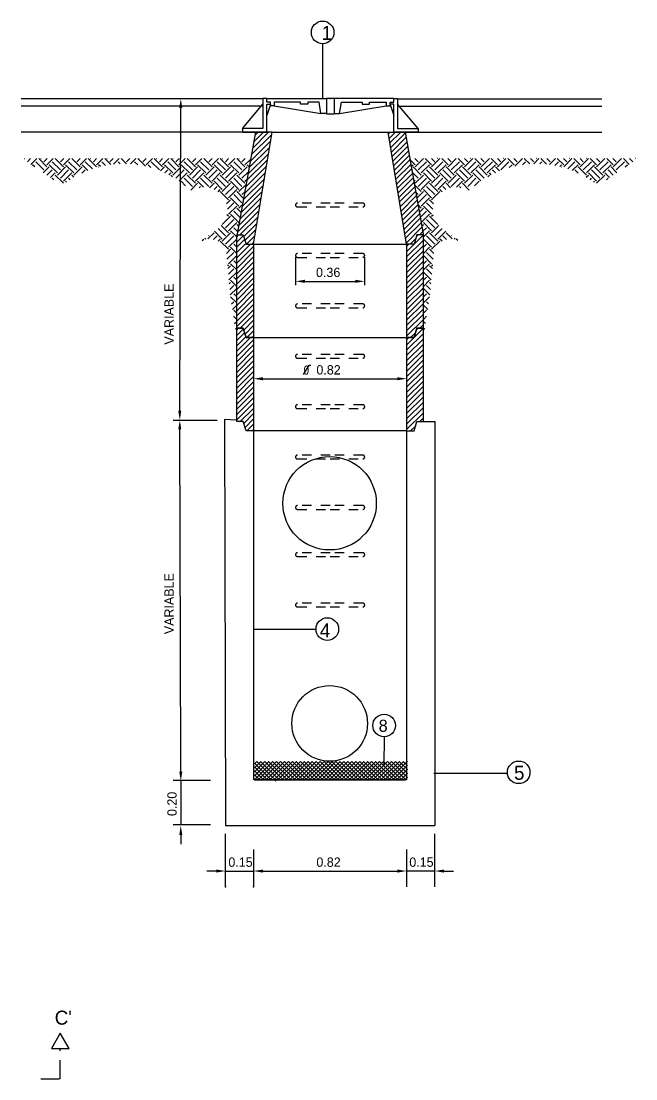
# Model space of a CAD drawing. Extents: x 0.2 to 16.1, y 0.2 to 12.8.
# Drawn here: x 9.53 to 16.12, y 1.31 to 12.65 of the extents above; entities that cross this region are included whole.
import ezdxf

# ---------------------------------------------------------------- set-up
doc = ezdxf.new("R2010")
doc.units = 0
doc.header["$LTSCALE"] = 0.4
doc.header["$MEASUREMENT"] = 0
doc.linetypes.add('DASHDOT', pattern=[1, 0.5, -0.25, 0, -0.25])
doc.linetypes.add('HIDDEN', pattern=[0.375, 0.25, -0.125])
doc.layers.get('0').update_dxf_attribs({"linetype": 'CONTINUOUS'})
for name, color, linetype in [('ANILLO', 1, 'CONTINUOUS'), ('CERCHA', 2, 'CONTINUOUS'), ('RALLADO', 7, 'CONTINUOUS'), ('SECCION', 7, 'CONTINUOUS'), ('TAPA', 7, 'CONTINUOUS')]:
    doc.layers.add(name, color=color, linetype=linetype)
doc.styles.add('DIN', font='DIN')
doc.styles.add('LEROY', font='leroy')

# ---------------------------------------------------------------- blocks, each defined once
blk = doc.blocks.new('*X34')
at = {"color": 0}
for p, q in [((22.1, 17.984), (22.296, 18.18)), ((22.1, 18.027), (22.253, 18.18)), ((22.1, 18.069), (22.211, 18.18)), ((22.1, 18.112), (22.168, 18.18)), ((22.1, 18.154), (22.126, 18.18)), ((22.281, 17.982), (22.1, 18.163)), ((22.323, 17.982), (22.125, 18.18)), ((22.14, 17.982), (22.338, 18.18)), ((22.365, 17.982), (22.167, 18.18)), ((22.182, 17.982), (22.38, 18.18)), ((22.408, 17.982), (22.21, 18.18)), ((22.225, 17.982), (22.423, 18.18)), ((22.45, 17.982), (22.252, 18.18)), ((22.267, 17.982), (22.465, 18.18)), ((22.493, 17.982), (22.295, 18.18)), ((22.31, 17.982), (22.508, 18.18)), ((22.535, 17.982), (22.337, 18.18)), ((22.352, 17.982), (22.55, 18.18)), ((22.578, 17.982), (22.379, 18.18)), ((22.394, 17.982), (22.593, 18.18)), ((22.62, 17.982), (22.422, 18.18)), ((22.437, 17.982), (22.635, 18.18)), ((22.662, 17.982), (22.464, 18.18)), ((22.479, 17.982), (22.677, 18.18)), ((22.705, 17.982), (22.507, 18.18)), ((22.522, 17.982), (22.72, 18.18)), ((22.747, 17.982), (22.549, 18.18)), ((22.564, 17.982), (22.762, 18.18)), ((22.79, 17.982), (22.592, 18.18)), ((22.607, 17.982), (22.805, 18.18)), ((22.832, 17.982), (22.634, 18.18)), ((22.649, 17.982), (22.847, 18.18)), ((22.875, 17.982), (22.676, 18.18)), ((22.691, 17.982), (22.89, 18.18)), ((22.917, 17.982), (22.719, 18.18)), ((22.734, 17.982), (22.932, 18.18)), ((22.959, 17.982), (22.761, 18.18)), ((22.776, 17.982), (22.974, 18.18)), ((23.002, 17.982), (22.804, 18.18)), ((22.819, 17.982), (23.017, 18.18)), ((23.044, 17.982), (22.846, 18.18)), ((22.861, 17.982), (23.059, 18.18)), ((23.087, 17.982), (22.889, 18.18)), ((22.904, 17.982), (23.102, 18.18)), ((23.129, 17.982), (22.931, 18.18)), ((22.946, 17.982), (23.144, 18.18)), ((23.172, 17.982), (22.973, 18.18)), ((22.988, 17.982), (23.186, 18.18)), ((23.214, 17.982), (23.016, 18.18)), ((23.031, 17.982), (23.229, 18.18)), ((23.256, 17.982), (23.058, 18.18)), ((23.073, 17.982), (23.271, 18.18)), ((23.299, 17.982), (23.101, 18.18)), ((23.116, 17.982), (23.314, 18.18)), ((23.341, 17.982), (23.143, 18.18)), ((23.158, 17.982), (23.356, 18.18)), ((23.384, 17.982), (23.186, 18.18)), ((23.2, 17.982), (23.399, 18.18)), ((23.426, 17.982), (23.228, 18.18)), ((23.243, 17.982), (23.441, 18.18)), ((23.469, 17.982), (23.27, 18.18)), ((23.285, 17.982), (23.483, 18.18)), ((23.511, 17.982), (23.313, 18.18)), ((23.328, 17.982), (23.526, 18.18)), ((23.553, 17.982), (23.355, 18.18)), ((23.37, 17.982), (23.568, 18.18)), ((23.596, 17.982), (23.398, 18.18)), ((23.413, 17.982), (23.611, 18.18)), ((23.638, 17.982), (23.44, 18.18)), ((23.455, 17.982), (23.653, 18.18)), ((23.681, 17.982), (23.483, 18.18)), ((23.497, 17.982), (23.696, 18.18)), ((23.723, 17.982), (23.525, 18.18)), ((23.54, 17.982), (23.738, 18.18)), ((23.741, 18.007), (23.567, 18.18)), ((23.582, 17.982), (23.741, 18.14)), ((23.741, 18.049), (23.61, 18.18)), ((23.741, 18.092), (23.652, 18.18)), ((23.741, 18.134), (23.695, 18.18)), ((23.741, 18.177), (23.737, 18.18)), ((22.238, 17.982), (22.1, 18.121)), ((22.196, 17.982), (22.1, 18.078)), ((22.153, 17.982), (22.1, 18.036)), ((23.625, 17.982), (23.741, 18.098)), ((23.667, 17.982), (23.741, 18.055)), ((22.111, 17.982), (22.1, 17.993)), ((23.71, 17.982), (23.741, 18.013))]:
    blk.add_line(p, q, dxfattribs=at)
blk = doc.blocks.new('*X32')
at = {"color": 0}
for p, q in [((27.334, 24.638), (27.336, 24.64)), ((27.367, 24.605), (27.402, 24.64)), ((27.405, 24.576), (27.468, 24.64)), ((27.544, 24.517), (27.456, 24.605)), ((27.577, 24.55), (27.489, 24.638)), ((27.511, 24.638), (27.513, 24.64)), ((27.544, 24.605), (27.579, 24.64)), ((27.577, 24.572), (27.645, 24.64)), ((27.721, 24.517), (27.632, 24.605)), ((27.754, 24.55), (27.666, 24.638)), ((27.688, 24.638), (27.689, 24.64)), ((27.721, 24.605), (27.756, 24.64)), ((27.754, 24.572), (27.822, 24.64)), ((27.898, 24.517), (27.809, 24.605)), ((27.931, 24.55), (27.842, 24.638)), ((27.864, 24.638), (27.866, 24.64)), ((27.898, 24.605), (27.932, 24.64)), ((27.931, 24.572), (27.999, 24.64)), ((28.063, 24.528), (27.986, 24.605)), ((28.107, 24.55), (28.019, 24.638)), ((28.041, 24.638), (28.043, 24.64)), ((28.074, 24.605), (28.109, 24.64)), ((28.107, 24.572), (28.176, 24.64)), ((28.203, 24.565), (28.163, 24.605)), ((28.26, 24.574), (28.196, 24.638)), ((28.218, 24.638), (28.22, 24.64)), ((28.251, 24.605), (28.286, 24.64)), ((28.29, 24.577), (28.352, 24.64)), ((28.362, 24.582), (28.34, 24.605)), ((28.428, 24.583), (28.373, 24.638)), ((28.395, 24.638), (28.397, 24.64)), ((28.428, 24.605), (28.463, 24.64)), ((28.47, 24.581), (28.529, 24.64)), ((28.549, 24.572), (28.516, 24.605)), ((28.631, 24.557), (28.549, 24.638)), ((28.572, 24.638), (28.573, 24.64)), ((28.605, 24.605), (28.64, 24.64)), ((28.638, 24.572), (28.706, 24.64)), ((28.781, 24.517), (28.693, 24.605)), ((28.815, 24.55), (28.726, 24.638)), ((28.748, 24.638), (28.75, 24.64)), ((28.781, 24.605), (28.816, 24.64)), ((28.815, 24.572), (28.883, 24.64)), ((28.958, 24.517), (28.87, 24.605)), ((28.991, 24.55), (28.903, 24.638)), ((28.925, 24.638), (28.927, 24.64)), ((28.958, 24.605), (28.993, 24.64)), ((28.991, 24.572), (29.059, 24.64)), ((29.135, 24.517), (29.047, 24.605)), ((29.168, 24.55), (29.08, 24.638)), ((29.102, 24.638), (29.104, 24.64)), ((29.135, 24.605), (29.17, 24.64)), ((29.168, 24.572), (29.236, 24.64)), ((29.312, 24.517), (29.223, 24.605)), ((29.345, 24.55), (29.257, 24.638)), ((29.279, 24.638), (29.28, 24.64)), ((29.312, 24.605), (29.347, 24.64)), ((29.345, 24.572), (29.413, 24.64)), ((29.489, 24.517), (29.4, 24.605)), ((29.522, 24.55), (29.433, 24.638)), ((29.455, 24.638), (29.457, 24.64)), ((29.489, 24.605), (29.523, 24.64)), ((29.522, 24.572), (29.59, 24.64)), ((29.665, 24.517), (29.577, 24.605)), ((29.698, 24.55), (29.61, 24.638)), ((29.632, 24.638), (29.634, 24.64)), ((29.665, 24.605), (29.7, 24.64)), ((29.698, 24.572), (29.759, 24.632)), ((27.447, 24.548), (27.422, 24.572)), ((27.537, 24.487), (27.599, 24.55)), ((27.576, 24.46), (27.632, 24.517)), ((27.688, 24.484), (27.599, 24.572)), ((27.616, 24.434), (27.666, 24.484)), ((27.688, 24.461), (27.776, 24.55)), ((27.721, 24.428), (27.809, 24.517)), ((27.754, 24.395), (27.842, 24.484)), ((27.864, 24.484), (27.776, 24.572)), ((27.864, 24.461), (27.953, 24.55)), ((27.952, 24.483), (27.986, 24.517)), ((28.015, 24.51), (27.953, 24.572)), ((28.127, 24.547), (28.13, 24.55)), ((28.149, 24.553), (28.13, 24.572)), ((28.69, 24.542), (28.66, 24.572)), ((28.793, 24.506), (28.837, 24.55)), ((28.925, 24.484), (28.837, 24.572)), ((28.839, 24.486), (28.87, 24.517)), ((28.884, 24.464), (28.903, 24.484)), ((28.925, 24.461), (29.013, 24.55)), ((28.958, 24.428), (29.047, 24.517)), ((28.994, 24.398), (29.08, 24.484)), ((29.102, 24.484), (29.013, 24.572)), ((29.102, 24.461), (29.19, 24.55)), ((29.135, 24.428), (29.223, 24.517)), ((29.168, 24.395), (29.257, 24.484)), ((29.279, 24.484), (29.19, 24.572)), ((29.279, 24.461), (29.367, 24.55)), ((29.312, 24.428), (29.4, 24.517)), ((29.345, 24.395), (29.433, 24.484)), ((29.455, 24.484), (29.367, 24.572)), ((29.455, 24.461), (29.544, 24.55)), ((29.489, 24.428), (29.577, 24.517)), ((29.522, 24.395), (29.61, 24.484)), ((29.632, 24.484), (29.544, 24.572)), ((29.632, 24.461), (29.721, 24.55)), ((29.665, 24.428), (29.734, 24.497)), ((29.744, 24.549), (29.721, 24.572)), ((27.65, 24.411), (27.632, 24.428)), ((27.754, 24.373), (27.666, 24.461)), ((27.786, 24.385), (27.776, 24.395)), ((27.825, 24.412), (27.809, 24.428)), ((27.866, 24.438), (27.842, 24.461)), ((28.92, 24.444), (28.903, 24.461)), ((29.062, 24.346), (29.013, 24.395)), ((29.135, 24.34), (29.047, 24.428)), ((29.168, 24.373), (29.08, 24.461)), ((29.118, 24.3), (29.19, 24.373)), ((29.255, 24.331), (29.19, 24.395)), ((29.312, 24.34), (29.223, 24.428)), ((29.345, 24.373), (29.257, 24.461)), ((29.319, 24.325), (29.367, 24.373)), ((29.455, 24.307), (29.367, 24.395)), ((29.489, 24.34), (29.4, 24.428)), ((29.522, 24.373), (29.433, 24.461)), ((29.455, 24.285), (29.544, 24.373)), ((29.632, 24.307), (29.544, 24.395)), ((29.665, 24.34), (29.577, 24.428)), ((29.698, 24.373), (29.61, 24.461)), ((29.632, 24.285), (29.71, 24.362)), ((29.698, 24.395), (29.72, 24.416)), ((29.207, 24.324), (29.223, 24.34)), ((29.368, 24.308), (29.4, 24.34)), ((29.41, 24.283), (29.433, 24.307)), ((29.522, 24.196), (29.433, 24.285)), ((29.489, 24.252), (29.577, 24.34)), ((29.522, 24.218), (29.61, 24.307)), ((29.665, 24.163), (29.577, 24.252)), ((29.683, 24.212), (29.61, 24.285)), ((29.665, 24.252), (29.695, 24.281)), ((29.5, 24.153), (29.544, 24.196)), ((29.509, 24.095), (29.577, 24.163)), ((29.632, 24.13), (29.544, 24.218)), ((29.632, 24.108), (29.671, 24.147)), ((29.522, 24.02), (29.504, 24.037)), ((29.522, 24.042), (29.61, 24.13)), ((29.632, 23.953), (29.544, 24.042)), ((29.645, 24.006), (29.577, 24.075)), ((29.656, 24.062), (29.61, 24.108)), ((29.522, 23.843), (29.444, 23.92)), ((29.455, 23.931), (29.544, 24.02)), ((29.489, 23.986), (29.488, 23.987)), ((29.489, 23.898), (29.577, 23.986)), ((29.522, 23.865), (29.61, 23.953)), ((29.629, 23.913), (29.61, 23.931)), ((29.301, 23.777), (29.367, 23.843)), ((29.312, 23.81), (29.307, 23.814)), ((29.362, 23.772), (29.4, 23.81)), ((29.455, 23.776), (29.371, 23.861)), ((29.489, 23.81), (29.409, 23.889)), ((29.455, 23.754), (29.544, 23.843)), ((29.489, 23.721), (29.577, 23.81)), ((29.61, 23.799), (29.544, 23.865)), ((29.618, 23.857), (29.577, 23.898)), ((29.241, 23.761), (29.257, 23.776)), ((29.279, 23.776), (29.269, 23.786)), ((29.409, 23.752), (29.433, 23.776)), ((29.522, 23.666), (29.433, 23.754)), ((29.522, 23.688), (29.61, 23.776)), ((29.61, 23.622), (29.544, 23.688)), ((29.61, 23.688), (29.577, 23.721)), ((29.499, 23.621), (29.544, 23.666)), ((29.505, 23.56), (29.577, 23.633)), ((29.522, 23.511), (29.61, 23.6)), ((29.522, 23.489), (29.51, 23.501)), ((29.514, 23.459), (29.544, 23.489)), ((29.52, 23.399), (29.577, 23.456)), ((29.61, 23.445), (29.544, 23.511)), ((29.61, 23.511), (29.577, 23.544)), ((29.525, 23.338), (29.61, 23.423)), ((29.61, 23.335), (29.577, 23.368)), ((29.529, 23.298), (29.544, 23.312)), ((29.535, 23.237), (29.577, 23.279)), ((29.541, 23.177), (29.61, 23.246)), ((29.61, 23.268), (29.544, 23.335)), ((29.61, 23.092), (29.544, 23.158)), ((29.61, 23.158), (29.577, 23.191)), ((29.555, 23.081), (29.577, 23.103)), ((29.564, 23.023), (29.61, 23.069)), ((29.61, 22.981), (29.577, 23.014)), ((29.61, 22.915), (29.575, 22.95)), ((29.587, 22.87), (29.61, 22.892)), ((29.61, 22.804), (29.595, 22.819)), ((29.61, 22.738), (29.607, 22.741))]:
    blk.add_line(p, q, dxfattribs=at)
blk = doc.blocks.new('*X30')
at = {"color": 0}
for p, q in [((24.6091, 20.2533), (24.6958, 20.34)), ((24.6153, 20.2878), (24.6675, 20.34)), ((24.6215, 20.3223), (24.6392, 20.34)), ((25.3377, 20.3314), (25.3463, 20.34)), ((25.3417, 20.3071), (25.3746, 20.34)), ((25.3457, 20.2828), (25.4029, 20.34)), ((24.5966, 20.1843), (24.7072, 20.2948)), ((24.6029, 20.2188), (24.7128, 20.3288)), ((25.3497, 20.2585), (25.427, 20.3358)), ((25.3536, 20.2342), (25.4313, 20.3118)), ((25.3576, 20.2099), (25.4355, 20.2878)), ((24.5842, 20.1153), (24.6959, 20.2269)), ((24.5904, 20.1498), (24.7015, 20.2609)), ((25.3616, 20.1856), (25.4398, 20.2638)), ((25.3656, 20.1613), (25.4441, 20.2398)), ((24.578, 20.0808), (24.6902, 20.193)), ((25.3696, 20.137), (25.4483, 20.2157)), ((25.3736, 20.1127), (25.4526, 20.1917)), ((24.5656, 20.0118), (24.6789, 20.1251)), ((24.5718, 20.0463), (24.6845, 20.1591)), ((25.3776, 20.0884), (25.4568, 20.1677)), ((25.3815, 20.0641), (25.4611, 20.1437)), ((25.3855, 20.0398), (25.4654, 20.1196)), ((24.5531, 19.9428), (24.6676, 20.0572)), ((24.5593, 19.9773), (24.6732, 20.0912)), ((25.3895, 20.0155), (25.4696, 20.0956)), ((25.3935, 19.9912), (25.4739, 20.0716)), ((24.5469, 19.9083), (24.6619, 20.0233)), ((25.3975, 19.9669), (25.4781, 20.0476)), ((25.4015, 19.9426), (25.4824, 20.0235)), ((25.4054, 19.9183), (25.4867, 19.9995)), ((24.5345, 19.8393), (24.6506, 19.9554)), ((24.5407, 19.8738), (24.6563, 19.9893)), ((25.4094, 19.894), (25.4909, 19.9755)), ((25.4134, 19.8697), (25.4952, 19.9515)), ((24.5283, 19.8048), (24.6449, 19.9215)), ((24.5418, 19.79), (24.6393, 19.8875)), ((25.4174, 19.8454), (25.4994, 19.9274)), ((25.4214, 19.8211), (25.5037, 19.9034)), ((24.5621, 19.782), (24.6336, 19.8536)), ((25.4254, 19.7968), (25.508, 19.8794)), ((25.4294, 19.7725), (25.5122, 19.8554)), ((25.4333, 19.7482), (25.5165, 19.8313)), ((24.5686, 19.7603), (24.628, 19.8196)), ((24.5766, 19.74), (24.6223, 19.7857)), ((25.5034, 19.79), (25.5207, 19.8073)), ((24.6049, 19.74), (24.6167, 19.7518)), ((25.4534, 19.74), (25.4838, 19.7704))]:
    blk.add_line(p, q, dxfattribs=at)
blk = doc.blocks.new('*X24')
at = {"color": 0}
for p, q in [((22.46, 19.2922), (22.55, 19.3822)), ((22.5002, 19.3606), (22.5496, 19.41)), ((22.5123, 19.401), (22.5213, 19.41)), ((22.46, 19.3204), (22.4996, 19.36)), ((22.46, 19.3487), (22.4713, 19.36)), ((22.46, 19.2639), (22.55, 19.3539)), ((22.46, 19.2356), (22.55, 19.3256)), ((22.46, 19.2073), (22.55, 19.2973)), ((22.46, 19.179), (22.55, 19.269)), ((22.46, 19.1507), (22.55, 19.2407)), ((22.46, 19.1225), (22.55, 19.2125)), ((22.46, 19.0942), (22.55, 19.1842)), ((22.46, 19.0659), (22.55, 19.1559)), ((22.46, 19.0376), (22.55, 19.1276)), ((22.46, 19.0093), (22.55, 19.0993)), ((22.46, 18.981), (22.55, 19.071)), ((22.46, 18.9528), (22.55, 19.0428)), ((22.46, 18.9245), (22.55, 19.0145)), ((22.46, 18.8962), (22.55, 18.9862)), ((22.46, 18.8679), (22.55, 18.9579)), ((22.5304, 18.91), (22.55, 18.9296)), ((22.4804, 18.86), (22.5084, 18.888))]:
    blk.add_line(p, q, dxfattribs=at)
blk = doc.blocks.new('*X23')
at = {"color": 0}
for p, q in [((21.55, 19.4004), (21.5596, 19.41)), ((21.55, 19.3721), (21.5857, 19.4078)), ((21.55, 19.3438), (21.5922, 19.386)), ((21.55, 19.3155), (21.5987, 19.3643)), ((21.55, 19.2873), (21.6227, 19.36)), ((21.55, 19.259), (21.64, 19.349)), ((21.55, 19.2307), (21.64, 19.3207)), ((21.55, 19.2024), (21.64, 19.2924)), ((21.55, 19.1741), (21.64, 19.2641)), ((21.55, 19.1458), (21.64, 19.2358)), ((21.55, 19.1176), (21.64, 19.2076)), ((21.55, 19.0893), (21.64, 19.1793)), ((21.55, 19.061), (21.64, 19.151)), ((21.55, 19.0327), (21.64, 19.1227)), ((21.55, 19.0044), (21.64, 19.0944)), ((21.55, 18.9761), (21.64, 19.0661)), ((21.55, 18.9478), (21.64, 19.0378)), ((21.55, 18.9196), (21.64, 19.0096)), ((21.5687, 18.91), (21.64, 18.9813)), ((21.5878, 18.9008), (21.64, 18.953)), ((21.5943, 18.879), (21.64, 18.9247)), ((21.6036, 18.86), (21.64, 18.8964)), ((21.6319, 18.86), (21.64, 18.8681))]:
    blk.add_line(p, q, dxfattribs=at)
blk = doc.blocks.new('ANILLO', base_point=(21.55, 18.86))
at = {"layer": 'ANILLO'}
for points in [[(21.55, 19.41), (21.585, 19.41), (21.6, 19.36), (21.64, 19.36), (21.64, 18.86), (21.6, 18.86), (21.585, 18.91), (21.55, 18.91)], [(22.55, 19.41), (22.515, 19.41), (22.5, 19.36), (22.46, 19.36), (22.46, 18.86), (22.5, 18.86), (22.515, 18.91), (22.55, 18.91)]]:
    blk.add_lwpolyline(points, close=True, dxfattribs=at)
at = {"layer": 'RALLADO'}
blk.add_line((21.64, 19.36), (22.46, 19.36), dxfattribs=at)
for name in ['*X23', '*X24']:
    blk.add_blockref(name, (0, 0), dxfattribs=at)
blk = doc.blocks.new('FI', base_point=(4.858, 4.358))
at = {"layer": 'CERCHA'}
for p, q in [((4.853, 4.352), (4.912, 4.452)), ((4.912, 4.452), (4.93, 4.452))]:
    blk.add_line(p, q, dxfattribs=at)
at = {"layer": 'CERCHA', "style": 'DIN'}
blk.add_text('0', height=0.1, dxfattribs=at).set_placement((4.85, 4.35))

msp = doc.modelspace()

# ---------------------------------------------------------------- linework, layer by layer
for p, q in [((12.764, 12.404), (12.764, 11.815)), ((12.124, 11.815), (9.534, 11.815)), ((13.564, 11.815), (15.754, 11.815)), ((12.124, 11.735), (9.534, 11.735)), ((13.564, 11.735), (15.754, 11.735)), ((12.124, 11.455), (9.534, 11.455)), ((12.224, 11.455), (13.467, 11.455)), ((13.564, 11.455), (15.754, 11.455)), ((11.244, 4.706), (11.234, 8.271)), ((12.03, 8.261), (13.667, 8.261)), ((12.034, 6.133), (12.694, 6.133)), ((13.422, 4.978), (13.418, 4.671)), ((13.954, 4.588), (14.744, 4.588)), ((11.244, 4.516), (11.244, 4.038)), ((13.664, 4.518), (12.03, 4.518)), ((12.034, 4.518), (13.65, 4.518)), ((11.724, 3.541), (12.024, 3.541)), ((13.964, 3.541), (13.664, 3.541))]:
    msp.add_line(p, q)
at = {"color": 0, "linetype": 'ByBlock'}
for p, q in [((11.234, 8.471), (11.244, 11.715)), ((12.474, 10.118), (12.474, 9.818)), ((13.214, 10.118), (13.214, 9.818)), ((12.574, 9.858), (13.114, 9.858)), ((12.124, 8.815), (13.564, 8.815)), ((11.164, 8.371), (11.564, 8.371)), ((11.234, 8.371), (11.634, 8.371)), ((11.244, 4.606), (11.244, 4.706)), ((11.164, 4.516), (11.564, 4.516)), ((11.164, 4.038), (11.564, 4.038)), ((11.244, 3.928), (11.244, 3.828)), ((11.724, 3.371), (11.724, 3.941)), ((13.964, 3.371), (13.964, 3.941)), ((12.024, 3.771), (12.024, 3.371)), ((13.664, 3.771), (13.664, 3.371)), ((11.624, 3.541), (11.524, 3.541)), ((12.124, 3.541), (13.564, 3.541)), ((14.064, 3.541), (14.164, 3.541))]:
    msp.add_line(p, q, dxfattribs=at)
at = {"color": 1}
for p, q in [((11.713, 8.377), (11.724, 4.028)), ((11.833, 8.371), (11.713, 8.377)), ((13.844, 8.355), (13.964, 8.355)), ((13.964, 8.355), (13.964, 4.028)), ((12.024, 8.271), (12.024, 4.518)), ((13.664, 8.255), (13.664, 4.518)), ((11.724, 4.028), (13.964, 4.028))]:
    msp.add_line(p, q, dxfattribs=at)
at = {"linetype": 'DASHDOT'}
for p, q in [((9.954, 1.315), (9.954, 1.645)), ((9.744, 1.315), (9.954, 1.315))]:
    msp.add_line(p, q, dxfattribs=at)
for points in [[(12.886, 11.817), (12.806, 11.817)], [(11.905, 11.497), (12.125, 11.757)], [(12.245, 11.737), (12.746, 11.657)], [(12.946, 11.657), (13.446, 11.737)], [(13.787, 11.497), (13.567, 11.757)]]:
    msp.add_lwpolyline(points)
at = {"color": 1}
for points in [[(11.844, 10.355), (11.914, 10.355), (11.944, 10.255), (12.024, 10.255), (12.224, 11.455), (12.044, 11.455), (11.844, 10.345)], [(13.844, 10.355), (13.774, 10.355), (13.744, 10.255), (13.664, 10.255), (13.467, 11.455), (13.647, 11.455), (13.844, 10.345)]]:
    msp.add_lwpolyline(points, dxfattribs=at)
at = {"linetype": 'HIDDEN'}
for points in [[(12.844, 10.696), (12.494, 10.696, 1), (12.494, 10.655), (12.844, 10.655), (13.194, 10.655, 1), (13.194, 10.696)], [(12.844, 10.156), (12.494, 10.156, 1), (12.494, 10.115), (12.844, 10.115), (13.194, 10.115, 1), (13.194, 10.156)], [(12.844, 9.616), (12.494, 9.616, 1), (12.494, 9.575), (12.844, 9.575), (13.194, 9.575, 1), (13.194, 9.616)], [(12.844, 9.076), (12.494, 9.076, 1), (12.494, 9.035), (12.844, 9.035), (13.194, 9.035, 1), (13.194, 9.076)], [(12.844, 8.536), (12.494, 8.536, 1), (12.494, 8.495), (12.844, 8.495), (13.194, 8.495, 1), (13.194, 8.536)], [(12.844, 7.996), (12.494, 7.996, 1), (12.494, 7.955), (12.844, 7.955), (13.194, 7.955, 1), (13.194, 7.996)], [(12.844, 7.456), (12.494, 7.456, 1), (12.494, 7.415), (12.844, 7.415), (13.194, 7.415, 1), (13.194, 7.456)], [(12.844, 6.951), (12.494, 6.951, 1), (12.494, 6.91), (12.844, 6.91), (13.194, 6.91, 1), (13.194, 6.951)], [(12.844, 6.411), (12.494, 6.411, 1), (12.494, 6.37), (12.844, 6.37), (13.194, 6.37, 1), (13.194, 6.411)]]:
    msp.add_lwpolyline(points, format="xyb", close=True, dxfattribs=at)
msp.add_lwpolyline([(9.954, 1.805), (9.859, 1.64), (10.05, 1.64)], close=True)
for centre, radius in [((12.764, 12.525), 0.121), ((12.839, 7.48), 0.5), ((12.814, 6.133), 0.121), ((12.839, 5.122), 0.405), ((13.422, 5.099), 0.121), ((14.864, 4.598), 0.121)]:
    msp.add_circle(centre, radius)
for p in [(12.846, 11.817), (12.846, 11.817), (12.194, 4.521), (12.258, 4.51), (13.467, 4.524)]:
    msp.add_point(p)
at = {"color": 0, "linetype": 'ByBlock'}
for p in [(12.024, 3.541), (11.724, 3.371), (12.024, 3.371)]:
    msp.add_point(p, dxfattribs=at)
for points in [[(11.261, 11.715), (11.228, 11.715), (11.244, 11.815)], [(12.574, 9.842), (12.574, 9.875), (12.474, 9.858)], [(13.114, 9.842), (13.114, 9.875), (13.214, 9.858)], [(12.124, 8.798), (12.124, 8.831), (12.024, 8.815)], [(13.564, 8.798), (13.564, 8.831), (13.664, 8.815)], [(11.25, 8.471), (11.217, 8.471), (11.234, 8.371)], [(11.25, 8.271), (11.217, 8.271), (11.234, 8.371)], [(11.261, 4.606), (11.228, 4.606), (11.244, 4.506)], [(11.261, 3.928), (11.228, 3.928), (11.244, 4.028)], [(11.624, 3.524), (11.624, 3.557), (11.724, 3.541)], [(12.124, 3.524), (12.124, 3.557), (12.024, 3.541)], [(13.564, 3.524), (13.564, 3.557), (13.664, 3.541)], [(14.064, 3.524), (14.064, 3.557), (13.964, 3.541)]]:
    msp.add_solid(points, dxfattribs=at)
at = {"layer": 'SECCION', "color": 1}
for points in [[(11.905, 11.457), (12.165, 11.457), (12.165, 11.757), (12.205, 11.757), (12.205, 11.777), (12.165, 11.777), (12.165, 11.817), (12.125, 11.817), (12.125, 11.497), (11.905, 11.497)], [(12.806, 11.817), (12.806, 11.657), (12.746, 11.657), (12.726, 11.777), (12.605, 11.777), (12.605, 11.757), (12.525, 11.757), (12.525, 11.777), (12.245, 11.777), (12.245, 11.737), (12.205, 11.737), (12.205, 11.777), (12.165, 11.777), (12.165, 11.817), (12.806, 11.817)], [(12.886, 11.817), (12.886, 11.657), (12.946, 11.657), (12.966, 11.777), (13.186, 11.777), (13.186, 11.757), (13.266, 11.757), (13.266, 11.777), (13.446, 11.777), (13.446, 11.737), (13.486, 11.737), (13.486, 11.777), (13.526, 11.777), (13.526, 11.817), (12.886, 11.817)], [(13.787, 11.457), (13.527, 11.457), (13.527, 11.757), (13.487, 11.757), (13.487, 11.777), (13.527, 11.777), (13.527, 11.817), (13.567, 11.817), (13.567, 11.497), (13.787, 11.497)]]:
    msp.add_lwpolyline(points, close=True, dxfattribs=at)
at = {"layer": 'TAPA'}
for p, q in [((12.206, 11.754), (12.166, 11.634)), ((13.486, 11.754), (13.526, 11.634)), ((12.806, 11.654), (12.886, 11.654))]:
    msp.add_line(p, q, dxfattribs=at)

# ---------------------------------------------------------------- block references
at = {"xscale": 2, "yscale": 2, "zscale": 2}
for name, p in [('*X30', (-37.206, -29.225)), ('ANILLO', (11.844, 9.255)), ('ANILLO', (11.844, 8.255))]:
    msp.add_blockref(name, p, dxfattribs=at)
for name, p in [('*X32', (-17.766, -13.465)), ('FI', (12.564, 8.865)), ('*X34', (-10.067, -13.465))]:
    msp.add_blockref(name, p)
at = {"xscale": -1}
msp.add_blockref('*X32', (43.453, -13.465), dxfattribs=at)

# ---------------------------------------------------------------- texts
at = {"style": 'LEROY'}
for s, height, p in [('1', 0.15, (12.754, 12.445)), ('4', 0.15, (12.734, 6.043)), ('8', 0.13, (13.364, 5.032)), ('5', 0.15, (14.814, 4.518)), ("C'", 0.15, (9.894, 1.895))]:
    msp.add_text(s, height=height, dxfattribs=at).set_placement(p)
at = {"color": 0, "linetype": 'ByBlock', "style": 'LEROY'}
for s, p in [('0.36', (12.693, 9.904)), ('0.82', (12.697, 8.86)), ('0.15', (11.754, 3.586)), ('0.82', (12.697, 3.586)), ('0.15', (13.692, 3.586))]:
    msp.add_text(s, height=0.1, dxfattribs=at).set_placement(p)
for s, p in [('VARIABLE', (11.169, 9.18)), ('VARIABLE', (11.169, 6.078)), ('0.20', (11.2, 4.13))]:
    msp.add_text(s, height=0.1, rotation=90, dxfattribs=at).set_placement(p)

doc.saveas('drawing.dxf')
